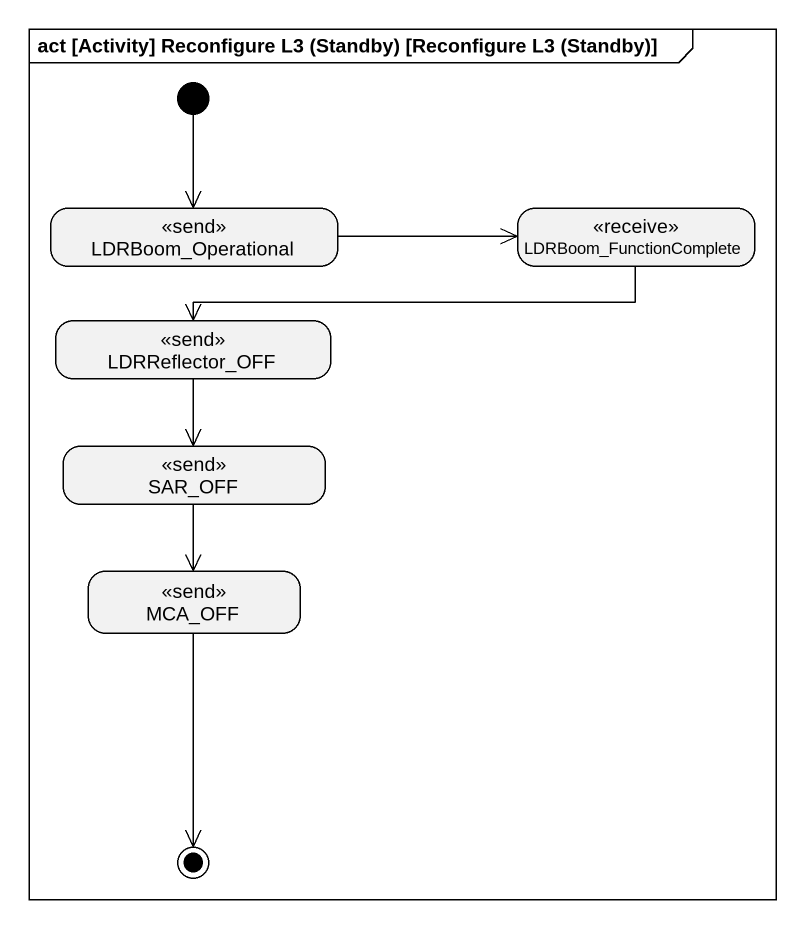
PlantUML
@startuml
mainframe act [Activity] Reconfigure L3 (Standby) [Reconfigure L3 (Standby)]
hide empty description
state LDRBoom_Operational <<send>>
state LDRBoom_FunctionComplete <<receive>>
state LDRReflector_OFF <<send>>
state SAR_OFF <<send>>
state MCA_OFF <<send>>
[*] --> LDRBoom_Operational
LDRBoom_Operational -right-> LDRBoom_FunctionComplete
LDRBoom_FunctionComplete -left-> LDRReflector_OFF
LDRReflector_OFF --> SAR_OFF
SAR_OFF --> MCA_OFF
MCA_OFF --> [*]
@enduml
